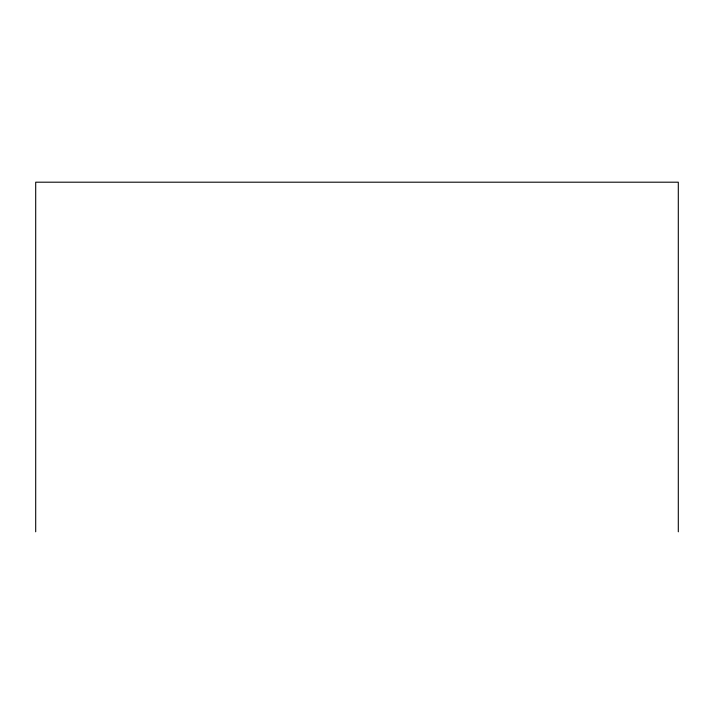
<?xml version="1.0" encoding="UTF-8"?>
<svg xmlns="http://www.w3.org/2000/svg" width="714" height="714" viewBox="0 0 714 714"><rect width="100%" height="100%" fill="white"/><g stroke="black" fill="none" stroke-linecap="round" stroke-linejoin="round"><path stroke-width="1.07" d="M678.3 531.805L678.3 182.195L35.7 182.195L35.7 531.805"/></g></svg>
